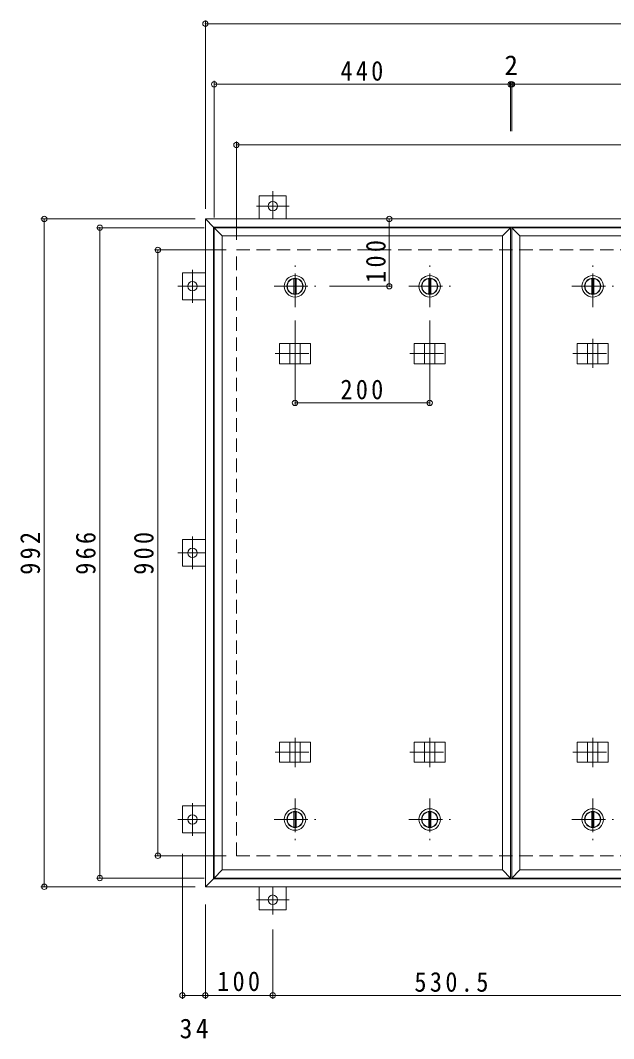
# Model space of a CAD drawing. Units: millimetres at full size, sheet at 1:10. Extents: x -2570 to 2311, y -1962 to 1246.
# Drawn here: x -2358 to -1477, y -297 to 1216 of the extents above; entities that cross this region are included whole.
import ezdxf
from ezdxf.enums import TextEntityAlignment as Align

# ---------------------------------------------------------------- set-up
doc = ezdxf.new("R2010")
doc.units = ezdxf.units.MM
doc.header["$LTSCALE"] = 10
doc.header["$PDMODE"] = 32
doc.header["$PDSIZE"] = 8
doc.linetypes.add('CHAIN1', pattern=[8, 5, -1, 1, -1])
doc.linetypes.add('DASHED2', pattern=[3, 2, -1])
for name, color, linetype, lineweight in [('0-1_躯体', 2, 'DASHED2', 9), ('0-2_仕上', 3, 'Continuous', 9), ('0-3_建具', 4, 'Continuous', 9), ('0-C', 2, 'Continuous', 9), ('0-E', 3, 'Continuous', 9), ('0-F', 7, 'Continuous', 9)]:
    doc.layers.add(name, color=color, linetype=linetype, lineweight=lineweight)
doc.styles.add('ＭＳ ゴシック', font='')
doc.styles.get('ＭＳ ゴシック').set_extended_font_data('MS Gothic')

msp = doc.modelspace()

# ---------------------------------------------------------------- linework, layer by layer
at = {"layer": '0-1_躯体'}
for p, q in [((-2036.8, 874.52), (-336.8, 874.52)), ((-2036.8, -25.48), (-2036.8, 874.52)), ((-336.8, -25.48), (-2036.8, -25.48))]:
    msp.add_line(p, q, dxfattribs=at)
at = {"layer": '0-2_仕上'}
for p, q in [((-2069.8, 907.52), (-2057.8, 895.52)), ((-2069.8, 907.52), (-1629.8, 907.52)), ((-2069.8, -58.48), (-2069.8, 907.52)), ((-2057.8, 895.52), (-1641.8, 895.52)), ((-2057.8, -46.48), (-2057.8, 895.52)), ((-1641.8, 895.52), (-1629.8, 907.52)), ((-1641.8, -46.48), (-1641.8, 895.52)), ((-1629.8, -58.48), (-1629.8, 907.52)), ((-1627.8, 907.52), (-1615.8, 895.52)), ((-1627.8, 907.52), (-1187.8, 907.52)), ((-1627.8, -58.48), (-1627.8, 907.52)), ((-1615.8, 895.52), (-1199.8, 895.52)), ((-1615.8, -46.48), (-1615.8, 895.52)), ((-2069.8, -58.48), (-2057.8, -46.48)), ((-1629.8, -58.48), (-2069.8, -58.48)), ((-1627.8, -58.48), (-1615.8, -46.48)), ((-1187.8, -58.48), (-1627.8, -58.48))]:
    msp.add_line(p, q, dxfattribs=at)
for points in [[(-1629.8, -58.48), (-1641.8, -46.48), (-2057.8, -46.48)], [(-1187.8, -58.48), (-1199.8, -46.48), (-1615.8, -46.48)]]:
    msp.add_lwpolyline(points, dxfattribs=at)
at = {"layer": '0-3_建具', "color": 2}
for p, q in [((-2082.8, 920.52), (-2070.8, 908.52)), ((-2082.8, 920.52), (-290.8, 920.52)), ((-2082.8, -71.48), (-2082.8, 920.52)), ((-2070.8, 908.52), (-302.8, 908.52)), ((-2070.8, -59.48), (-2070.8, 908.52)), ((-2070.8, -59.48), (-2082.8, -71.48)), ((-302.8, -59.48), (-2070.8, -59.48)), ((-290.8, -71.48), (-2082.8, -71.48))]:
    msp.add_line(p, q, dxfattribs=at)
at = {"layer": '0-3_建具', "linetype": 'CHAIN1'}
for p, q in [((-1949.8, 742.63), (-1949.8, 699.4)), ((-1749.8, 742.63), (-1749.8, 699.4)), ((-1507.8, 742.63), (-1507.8, 699.4)), ((-1979.21, 720.52), (-1920.39, 720.52)), ((-1779.21, 720.52), (-1720.39, 720.52)), ((-1537.21, 720.52), (-1478.39, 720.52)), ((-1949.8, 106.4), (-1949.8, 149.64)), ((-1749.8, 106.4), (-1749.8, 149.64)), ((-1507.8, 106.4), (-1507.8, 149.64)), ((-1979.21, 128.52), (-1920.39, 128.52)), ((-1779.21, 128.52), (-1720.39, 128.52)), ((-1537.21, 128.52), (-1478.39, 128.52))]:
    msp.add_line(p, q, dxfattribs=at)
at = {"layer": '0-3_建具'}
for p, q in [((-1972.89, 735.52), (-1972.89, 705.52)), ((-1972.89, 735.52), (-1926.71, 735.52)), ((-1957.3, 735.52), (-1957.3, 705.52)), ((-1942.3, 735.52), (-1942.3, 705.52)), ((-1926.71, 735.52), (-1926.71, 705.52)), ((-1772.89, 735.52), (-1772.89, 705.52)), ((-1772.89, 735.52), (-1726.71, 735.52)), ((-1757.3, 735.52), (-1757.3, 705.52)), ((-1742.3, 735.52), (-1742.3, 705.52)), ((-1726.71, 735.52), (-1726.71, 705.52)), ((-1530.89, 735.52), (-1530.89, 705.52)), ((-1530.89, 735.52), (-1484.71, 735.52)), ((-1515.3, 735.52), (-1515.3, 705.52)), ((-1500.3, 735.52), (-1500.3, 705.52)), ((-1484.71, 735.52), (-1484.71, 705.52)), ((-1972.89, 705.52), (-1926.71, 705.52)), ((-1772.89, 705.52), (-1726.71, 705.52)), ((-1530.89, 705.52), (-1484.71, 705.52)), ((-1972.89, 113.52), (-1972.89, 143.52)), ((-1972.89, 143.52), (-1926.71, 143.52)), ((-1957.3, 113.52), (-1957.3, 143.52)), ((-1942.3, 113.52), (-1942.3, 143.52)), ((-1926.71, 113.52), (-1926.71, 143.52)), ((-1772.89, 113.52), (-1772.89, 143.52)), ((-1772.89, 143.52), (-1726.71, 143.52)), ((-1757.3, 113.52), (-1757.3, 143.52)), ((-1742.3, 113.52), (-1742.3, 143.52)), ((-1726.71, 113.52), (-1726.71, 143.52)), ((-1530.89, 113.52), (-1530.89, 143.52)), ((-1530.89, 143.52), (-1484.71, 143.52)), ((-1515.3, 113.52), (-1515.3, 143.52)), ((-1500.3, 113.52), (-1500.3, 143.52)), ((-1484.71, 113.52), (-1484.71, 143.52)), ((-1972.89, 113.52), (-1926.71, 113.52)), ((-1772.89, 113.52), (-1726.71, 113.52)), ((-1530.89, 113.52), (-1484.71, 113.52))]:
    msp.add_line(p, q, dxfattribs=at)
at = {"layer": '0-C', "linetype": 'CHAIN1'}
for p, q in [((-1949.8, 789.52), (-1949.8, 851.52)), ((-1749.8, 789.52), (-1749.8, 851.52)), ((-1507.8, 789.52), (-1507.8, 851.52)), ((-1980.8, 820.52), (-1918.8, 820.52)), ((-1780.8, 820.52), (-1718.8, 820.52)), ((-1538.8, 820.52), (-1476.8, 820.52)), ((-1949.8, 59.52), (-1949.8, -2.48)), ((-1749.8, 59.52), (-1749.8, -2.48)), ((-1507.8, 59.52), (-1507.8, -2.48)), ((-1980.8, 28.52), (-1918.8, 28.52)), ((-1780.8, 28.52), (-1718.8, 28.52)), ((-1538.8, 28.52), (-1476.8, 28.52))]:
    msp.add_line(p, q, dxfattribs=at)
at = {"layer": '0-C'}
for p, q in [((-1951.3, 831.92), (-1951.3, 809.12)), ((-1948.3, 831.92), (-1948.3, 809.12)), ((-1751.3, 831.92), (-1751.3, 809.12)), ((-1748.3, 831.92), (-1748.3, 809.12)), ((-1509.3, 831.92), (-1509.3, 809.12)), ((-1506.3, 831.92), (-1506.3, 809.12)), ((-1951.3, 17.11), (-1951.3, 39.92)), ((-1948.3, 17.11), (-1948.3, 39.92)), ((-1751.3, 17.11), (-1751.3, 39.92)), ((-1748.3, 17.11), (-1748.3, 39.92)), ((-1509.3, 17.11), (-1509.3, 39.92)), ((-1506.3, 17.11), (-1506.3, 39.92))]:
    msp.add_line(p, q, dxfattribs=at)
for centre, radius in [((-1949.8, 820.52), 16), ((-1949.8, 820.52), 12), ((-1949.8, 820.52), 11.5), ((-1749.8, 820.52), 16), ((-1749.8, 820.52), 12), ((-1749.8, 820.52), 11.5), ((-1507.8, 820.52), 16), ((-1507.8, 820.52), 12), ((-1507.8, 820.52), 11.5), ((-1949.8, 28.52), 16), ((-1949.8, 28.52), 12), ((-1949.8, 28.52), 11.5), ((-1749.8, 28.52), 16), ((-1749.8, 28.52), 12), ((-1749.8, 28.52), 11.5), ((-1507.8, 28.52), 16), ((-1507.8, 28.52), 12), ((-1507.8, 28.52), 11.5)]:
    msp.add_circle(centre, radius, dxfattribs=at)
at = {"layer": '0-E'}
for p, q in [((-2002.8, 954.72), (-1962.8, 954.72)), ((-2002.8, 954.72), (-2002.8, 920.52)), ((-1962.8, 954.72), (-1962.8, 920.52)), ((-2117, 800.52), (-2117, 840.52)), ((-2117, 840.52), (-2082.8, 840.52)), ((-2117, 800.52), (-2082.8, 800.52)), ((-2117, 404.52), (-2117, 444.52)), ((-2117, 444.52), (-2082.8, 444.52)), ((-2117, 404.52), (-2082.8, 404.52)), ((-2117, 8.52), (-2117, 48.52)), ((-2117, 48.52), (-2082.8, 48.52)), ((-2117, 8.52), (-2082.8, 8.52)), ((-2002.8, -105.68), (-2002.8, -71.48)), ((-1962.8, -105.68), (-1962.8, -71.48)), ((-1962.8, -105.68), (-2002.8, -105.68))]:
    msp.add_line(p, q, dxfattribs=at)
at = {"layer": '0-E', "linetype": 'CHAIN1'}
for p, q in [((-1982.8, 961.69), (-1982.8, 920.52)), ((-1958.42, 939.72), (-2007.18, 939.72)), ((-2102, 844.89), (-2102, 796.14)), ((-2123.97, 820.52), (-2082.8, 820.52)), ((-2102, 448.89), (-2102, 400.14)), ((-2123.97, 424.52), (-2082.8, 424.52)), ((-2102, 52.89), (-2102, 4.14)), ((-2123.97, 28.52), (-2082.8, 28.52)), ((-1982.8, -112.66), (-1982.8, -71.48)), ((-2007.18, -90.68), (-1958.42, -90.68))]:
    msp.add_line(p, q, dxfattribs=at)
at = {"layer": '0-E'}
for centre in [(-1982.8, 939.72), (-2102, 820.52), (-2102, 424.52), (-2102, 28.52), (-1982.8, -90.68)]:
    msp.add_circle(centre, 7, dxfattribs=at)
at = {"layer": '0-F'}
for p, q in [((-2082.8, 935.52), (-2082.8, 1215.52)), ((-2082.8, 1210.52), (-290.8, 1210.52)), ((-2069.8, 922.52), (-2069.8, 1125.52)), ((-2069.8, 1120.52), (-1629.8, 1120.52)), ((-1629.8, 1123.52), (-1629.8, 1051.16)), ((-1629.8, 1120.52), (-1627.8, 1120.52)), ((-1627.8, 1123.52), (-1627.8, 1051.16)), ((-1627.8, 1120.52), (-1187.8, 1120.52)), ((-2036.8, 889.52), (-2036.8, 1035.52)), ((-2036.8, 1030.52), (-336.8, 1030.52)), ((-2097.8, 920.52), (-2327.06, 920.52)), ((-2322.06, -71.48), (-2322.06, 920.52)), ((-1809.88, 920.52), (-1809.88, 820.52)), ((-2084.8, 907.52), (-2244.59, 907.52)), ((-2239.59, -58.48), (-2239.59, 907.52)), ((-2051.8, 874.52), (-2158.42, 874.52)), ((-2153.42, -25.48), (-2153.42, 874.52)), ((-1806.88, 820.52), (-1898.8, 820.52)), ((-1949.8, 644.22), (-1949.8, 769.52)), ((-1749.8, 644.22), (-1749.8, 769.52)), ((-1949.8, 647.22), (-1749.8, 647.22)), ((-2051.8, -25.48), (-2158.42, -25.48)), ((-2117, -237.85), (-2117, -22.69)), ((-2084.8, -58.48), (-2244.59, -58.48)), ((-2097.8, -71.48), (-2327.06, -71.48)), ((-2082.8, -97.69), (-2082.8, -237.85)), ((-1982.8, -134.99), (-1982.8, -237.85)), ((-2117, -232.85), (-2082.8, -232.85)), ((-2082.8, -232.85), (-1982.8, -232.85)), ((-1982.8, -232.85), (-1452.3, -232.85))]:
    msp.add_line(p, q, dxfattribs=at)
for p in [(-2082.8, 1210.52), (-2069.8, 1120.52), (-1629.8, 1120.52), (-1627.8, 1120.52), (-2036.8, 1030.52), (-2322.06, 920.52), (-1809.88, 920.52), (-2239.59, 907.52), (-2153.42, 874.52), (-1809.88, 820.52), (-1949.8, 647.22), (-1749.8, 647.22), (-2153.42, -25.48), (-2239.59, -58.48), (-2322.06, -71.48), (-2117, -232.85), (-2082.8, -232.85), (-1982.8, -232.85)]:
    msp.add_point(p, dxfattribs=at)

# ---------------------------------------------------------------- texts
at = {"layer": '0-F', "color": 2, "style": 'ＭＳ ゴシック'}
msp.add_text('2', height=29.33, dxfattribs=at).set_placement((-1638.8, 1125.52), align=Align.BOTTOM_LEFT)
at = {"layer": '0-F', "color": 2, "char_height": 29.33, "attachment_point": 7, "style": 'ＭＳ ゴシック'}
for s, insert in [('\\T1.27;\\W0.9;440', (-1882.3, 1125.52)), ('\\T1.27;\\W0.9;200', (-1882.3, 652.22)), ('\\T1.27;\\W0.9;100', (-2065.3, -226.85)), ('\\T1.28;\\W0.9;530.5', (-1772.55, -227.85)), ('\\T1.27;\\W0.95;34', (-2121.15, -297.07))]:
    msp.add_mtext(s, dxfattribs=dict(at, insert=insert))
at = {"layer": '0-F', "color": 2, "char_height": 29.33, "attachment_point": 7, "rotation": 90, "style": 'ＭＳ ゴシック'}
for s, insert in [('\\T1.27;\\W0.9;100', (-1814.88, 825.61)), ('\\T1.27;\\W0.9;992', (-2328.06, 392.02)), ('\\T1.27;\\W0.9;966', (-2245.59, 392.02)), ('\\T1.27;\\W0.9;900', (-2159.42, 392.02))]:
    msp.add_mtext(s, dxfattribs=dict(at, insert=insert))

doc.saveas('drawing.dxf')
